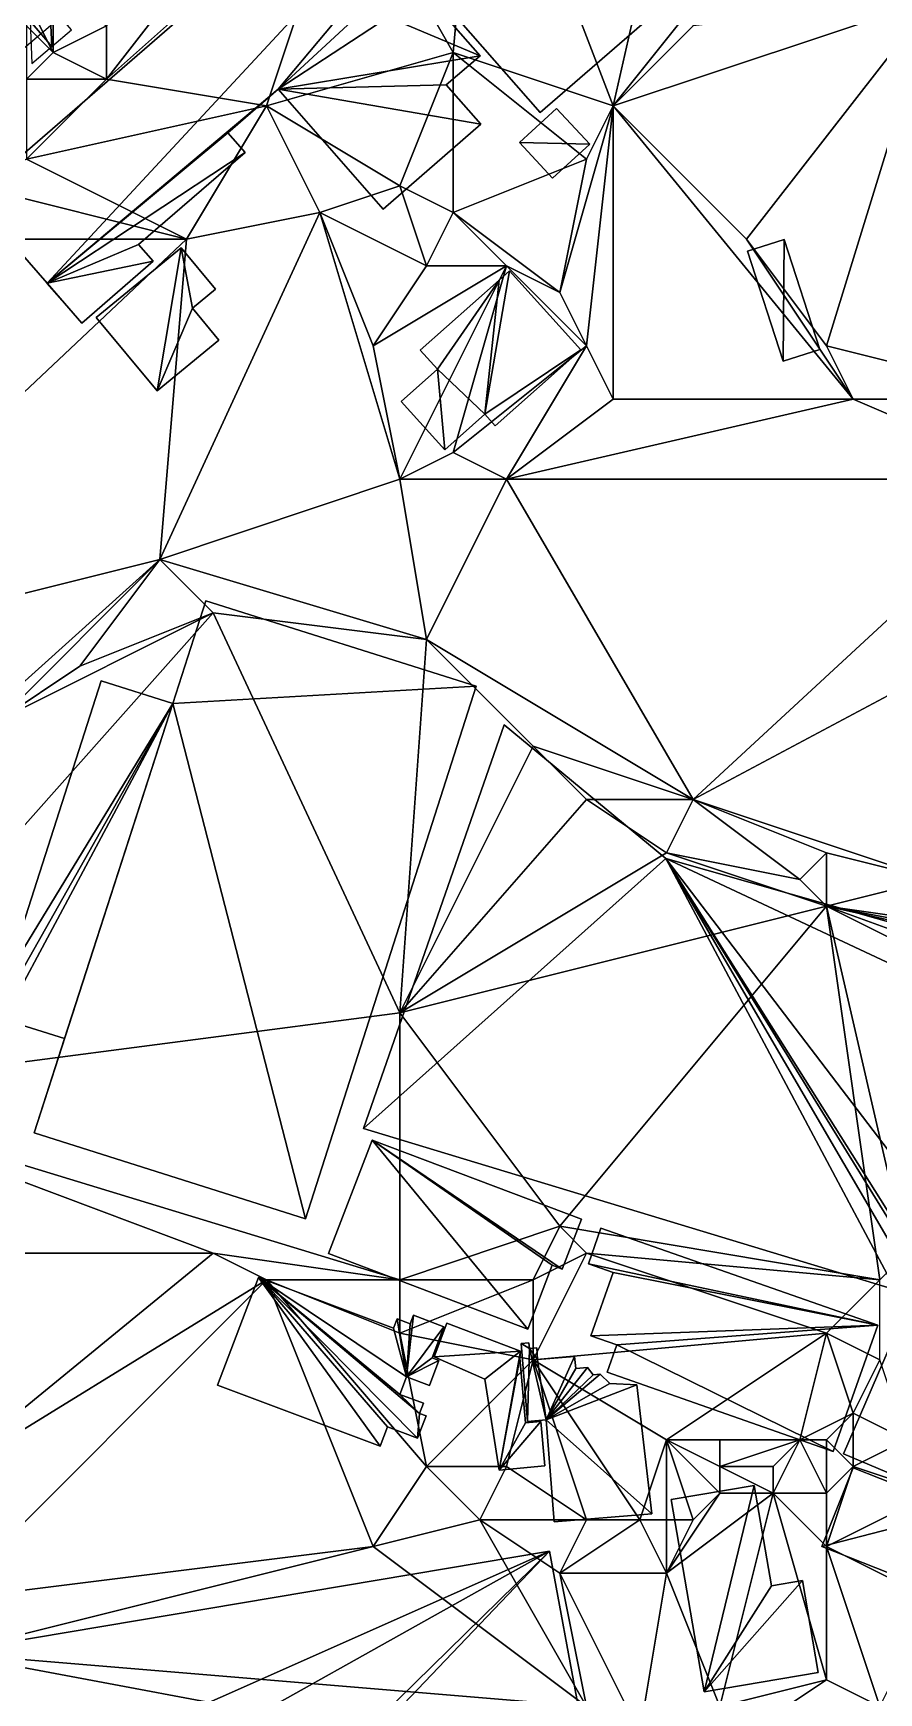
# Model space of a CAD drawing. Header units: metres. Extents: x -1103 to 901, y -902 to 905.
# Drawn here: x -917.5 to -854.1, y 619 to 743.4 of the extents above; entities that cross this region are included whole.
import ezdxf

# ---------------------------------------------------------------- set-up
doc = ezdxf.new("R2010")
doc.units = ezdxf.units.M
for name, color, linetype in [('OSM_BUILDING_FOOTPRINTS', 7, 'CONTINUOUS'), ('OSM_BUILDING_ROOFS', 1, 'CONTINUOUS'), ('OSM_BUILDING_WALLS', 8, 'CONTINUOUS'), ('OSM_PATH_AXES', 30, 'CONTINUOUS'), ('OSM_PATH_SURFACE', 30, 'CONTINUOUS'), ('OSM_TERRAIN', 3, 'CONTINUOUS')]:
    doc.layers.add(name, color=color, linetype=linetype)

msp = doc.modelspace()

# ---------------------------------------------------------------- linework, layer by layer
at = {"layer": 'OSM_BUILDING_FOOTPRINTS'}
for points in [[(-922.07, 731.09, 11.75), (-863.23, 782.03, 11.75)], [(-865.35, 749.75, 11.75), (-879.49, 737.5, 11.75), (-889.04, 748.39, 11.75)], [(-888.41, 746.79, 11.75), (-883.99, 741.75, 11.75), (-886.52, 739.56, 11.75), (-883.92, 736.61, 11.75), (-891.25, 730.25, 11.75), (-899.14, 739.24, 11.75), (-902.91, 735.98, 11.75), (-901.62, 734.51, 11.75), (-909.61, 727.59, 11.75), (-908.52, 726.34, 11.75), (-913.87, 721.71, 11.75), (-916.48, 724.69, 11.75), (-916.45, 724.71, 11.75), (-922.07, 731.09, 11.75)]]:
    msp.add_polyline3d(points, dxfattribs=at)
for points in [[(-878.26, 737.8, 11.98), (-875.76, 735.13, 11.98), (-878.55, 732.57, 11.98), (-881.04, 735.25, 11.98), (-878.26, 737.8, 11.98)], [(-863.94, 727.09, 10.21), (-861.18, 727.97, 10.21), (-858.5, 719.73, 10.21), (-861.25, 718.85, 10.21), (-863.94, 727.09, 10.21)], [(-912.78, 722.14, 11.98), (-906.41, 727.35, 11.98), (-903.83, 724.25, 11.98), (-905.55, 722.83, 11.98), (-903.58, 720.43, 11.98), (-908.22, 716.64, 11.98), (-912.78, 722.14, 11.98)], [(-888.47, 719.68, 11.3), (-882.55, 724.94, 11.3), (-881.78, 725.63, 11.3), (-876.44, 719.7, 11.3), (-882.85, 714, 11.3), (-883.63, 714.88, 11.3), (-886.63, 712.2, 11.3), (-889.9, 715.83, 11.3), (-887.17, 718.25, 11.3), (-888.47, 719.68, 11.3)], [(-904.56, 700.9, 10.97), (-884.28, 694.48, 10.97), (-897.09, 654.57, 10.97), (-917.44, 661.02, 10.97), (-915.17, 668.08, 10.97), (-919.71, 669.51, 10.97), (-918.77, 672.45, 10.97), (-919.54, 672.69, 10.97), (-912.41, 694.89, 10.97), (-907.04, 693.19, 10.97), (-904.56, 700.9, 10.97)], [(-882.18, 691.6, 11.1), (-870.06, 681.57, 11.1), (-813.65, 665.53, 11.1), (-814.3, 661.97, 11.1), (-831.67, 663.58, 11.1), (-833.67, 639.78, 11.1), (-837.27, 640.71, 11.1), (-836.87, 641.81, 11.1), (-837.55, 642.18, 11.1), (-835.87, 647.34, 11.1), (-843.05, 649.75, 11.1), (-843.22, 649.21, 11.1), (-844.41, 649.58, 11.1), (-845.28, 646.78, 11.1), (-846.34, 647.11, 11.1), (-845.6, 649.51, 11.1), (-850.85, 651.1, 11.1), (-850.98, 650.69, 11.1), (-852.26, 651.08, 11.1), (-852.84, 649.23, 11.1), (-892.72, 661.33, 11.1), (-882.18, 691.6, 11.1)], [(-895.35, 651.96, 11.08), (-892.09, 660.47, 11.08), (-876.39, 654.53, 11.08), (-877.83, 650.79, 11.08), (-878.57, 651.08, 11.08), (-880.41, 646.3, 11.08), (-895.35, 651.96, 11.08)], [(-874.45, 643.07, 11.56), (-873.73, 645.11, 11.56), (-875.69, 645.79, 11.56), (-874, 650.55, 11.56), (-875.86, 651.2, 11.56), (-874.92, 653.85, 11.56), (-854.16, 646.58, 11.56), (-857.51, 637.13, 11.56), (-874.45, 643.07, 11.56)], [(-903.69, 642.09, 11.46), (-900.6, 650.17, 11.46), (-890.48, 646.37, 11.46), (-890.2, 647.07, 11.46), (-889.23, 646.7, 11.46), (-888.98, 647.33, 11.46), (-886.7, 646.47, 11.46), (-887.58, 644.15, 11.46), (-887.07, 643.95, 11.46), (-887.79, 642.07, 11.46), (-889.5, 642.72, 11.46), (-890, 641.4, 11.46), (-888.23, 640.74, 11.46), (-888.52, 639.98, 11.46), (-888.04, 639.8, 11.46), (-888.68, 638.13, 11.46), (-890.93, 638.98, 11.46), (-891.49, 637.51, 11.46), (-903.69, 642.09, 11.46)], [(-886.48, 646.73, 11.68), (-880.95, 644.65, 11.68), (-881.01, 644.11, 11.68), (-880.59, 639.27, 11.68), (-879.42, 639.37, 11.68), (-879.13, 636.04, 11.68), (-882.56, 635.73, 11.68), (-883.63, 642.55, 11.68), (-887.42, 644.22, 11.68), (-886.48, 646.73, 11.68)], [(-856.72, 636.94, 13.16), (-852.91, 645.8, 13.16), (-848.78, 644.06, 13.16), (-849.96, 641.29, 13.16), (-850.21, 641.4, 13.16), (-852.83, 635.29, 13.16), (-856.72, 636.94, 13.16)], [(-879.74, 644.88, 12.03), (-879.67, 644.01, 12.03), (-876.9, 644.23, 12.03), (-876.81, 643.34, 12.03), (-875.92, 643.42, 12.03), (-875.5, 642.86, 12.03), (-874.97, 642.93, 12.03), (-874.25, 642.22, 12.03), (-872.23, 642.13, 12.03), (-871.1, 632.45, 12.03), (-878.42, 631.86, 12.03), (-879.03, 639.49, 12.03), (-880.44, 639.38, 12.03), (-880.91, 645.22, 12.03), (-880.33, 645.26, 12.03), (-880.28, 644.83, 12.03), (-879.74, 644.88, 12.03)], [(-850.25, 626.81, 14.08), (-858.35, 629.99, 14.08), (-856, 635.9, 14.08), (-847.9, 632.71, 14.08), (-850.25, 626.81, 14.08)], [(-869.66, 633.52, 12.74), (-863.42, 634.57, 12.74), (-862.12, 627.05, 12.74), (-859.81, 627.45, 12.74), (-858.63, 620.55, 12.74), (-867.18, 619.1, 12.74), (-869.66, 633.52, 12.74)], [(-930.37, 620.99, 12.12), (-878.78, 629.64, 12.12), (-876.6, 617.9, 12.12), (-892.84, 614.93, 12.12), (-890.7, 603.35, 12.12), (-909.06, 599.98, 12.12), (-911.2, 611.51, 12.12), (-928.2, 607.7, 12.12), (-930.37, 620.99, 12.12)]]:
    msp.add_polyline3d(points, close=True, dxfattribs=at)
at = {"layer": 'OSM_BUILDING_ROOFS'}
for points in [[(-863.23, 782.03, 20.15), (-922.07, 731.09, 20.15), (-916.45, 724.71, 20.15)], [(-863.23, 782.03, 20.15), (-916.45, 724.71, 20.15), (-899.14, 739.24, 20.15)], [(-863.23, 782.03, 20.15), (-899.14, 739.24, 20.15), (-891.96, 745.87, 20.15)], [(-889.04, 748.39, 20.15), (-879.49, 737.5, 20.15), (-865.35, 749.75, 20.15)], [(-883.99, 741.75, 20.15), (-888.41, 746.79, 20.15), (-890.89, 744.65, 20.15)], [(-899.14, 739.24, 20.15), (-890.89, 744.65, 20.15), (-891.96, 745.87, 20.15)], [(-899.14, 739.24, 20.15), (-883.99, 741.75, 20.15), (-890.89, 744.65, 20.15)], [(-899.14, 739.24, 20.15), (-886.52, 739.56, 20.15), (-883.99, 741.75, 20.15)], [(-916.45, 724.71, 20.15), (-902.91, 735.98, 20.15), (-899.14, 739.24, 20.15)], [(-899.14, 739.24, 20.15), (-883.92, 736.61, 20.15), (-886.52, 739.56, 20.15)], [(-899.14, 739.24, 20.15), (-891.25, 730.25, 20.15), (-883.92, 736.61, 20.15)], [(-875.76, 735.13, 21.98), (-878.26, 737.8, 21.98), (-881.04, 735.25, 21.98)], [(-916.45, 724.71, 20.15), (-901.62, 734.51, 20.15), (-902.91, 735.98, 20.15)], [(-916.45, 724.71, 20.15), (-909.61, 727.59, 20.15), (-901.62, 734.51, 20.15)], [(-875.76, 735.13, 21.98), (-881.04, 735.25, 21.98), (-878.55, 732.57, 21.98)], [(-861.18, 727.97, 20.21), (-863.94, 727.09, 20.21), (-861.25, 718.85, 20.21)], [(-861.18, 727.97, 20.21), (-861.25, 718.85, 20.21), (-858.5, 719.73, 20.21)], [(-916.45, 724.71, 20.15), (-908.52, 726.34, 20.15), (-909.61, 727.59, 20.15)], [(-906.41, 727.35, 20.38), (-912.78, 722.14, 20.38), (-908.22, 716.64, 20.38)], [(-905.55, 722.83, 20.38), (-906.41, 727.35, 20.38), (-908.22, 716.64, 20.38)], [(-905.55, 722.83, 20.38), (-903.83, 724.25, 20.38), (-906.41, 727.35, 20.38)], [(-916.45, 724.71, 20.15), (-913.87, 721.71, 20.15), (-908.52, 726.34, 20.15)], [(-883.63, 714.88, 19.7), (-876.44, 719.7, 19.7), (-881.78, 725.63, 19.7)], [(-883.63, 714.88, 19.7), (-881.78, 725.63, 19.7), (-882.55, 724.94, 19.7)], [(-916.45, 724.71, 20.15), (-916.48, 724.69, 20.15), (-913.87, 721.71, 20.15)], [(-882.55, 724.94, 19.7), (-888.47, 719.68, 19.7), (-887.17, 718.25, 19.7)], [(-883.63, 714.88, 19.7), (-882.55, 724.94, 19.7), (-887.17, 718.25, 19.7)], [(-908.22, 716.64, 20.38), (-903.58, 720.43, 20.38), (-905.55, 722.83, 20.38)], [(-883.63, 714.88, 19.7), (-882.85, 714, 19.7), (-876.44, 719.7, 19.7)], [(-887.17, 718.25, 19.7), (-889.9, 715.83, 19.7), (-886.63, 712.2, 19.7)], [(-887.17, 718.25, 19.7), (-886.63, 712.2, 19.7), (-883.63, 714.88, 19.7)], [(-884.28, 694.48, 16.18), (-904.56, 700.9, 16.18), (-907.04, 693.19, 16.18)], [(-907.04, 693.19, 16.18), (-912.41, 694.89, 16.18), (-919.54, 672.69, 16.18)], [(-907.04, 693.19, 16.18), (-897.09, 654.57, 16.18), (-884.28, 694.48, 16.18)], [(-907.04, 693.19, 16.18), (-918.77, 672.45, 16.18), (-919.71, 669.51, 16.18)], [(-907.04, 693.19, 16.18), (-919.71, 669.51, 16.18), (-915.17, 668.08, 16.18)], [(-907.04, 693.19, 16.18), (-919.54, 672.69, 16.18), (-918.77, 672.45, 16.18)], [(-907.04, 693.19, 16.18), (-915.17, 668.08, 16.18), (-917.44, 661.02, 16.18)], [(-907.04, 693.19, 16.18), (-917.44, 661.02, 16.18), (-897.09, 654.57, 16.18)], [(-870.06, 681.57, 16.3), (-882.18, 691.6, 16.3), (-892.72, 661.33, 16.3)], [(-870.06, 681.57, 16.3), (-892.72, 661.33, 16.3), (-852.84, 649.23, 16.3)], [(-870.06, 681.57, 16.3), (-852.84, 649.23, 16.3), (-852.26, 651.08, 16.3)], [(-870.06, 681.57, 16.3), (-852.26, 651.08, 16.3), (-850.98, 650.69, 16.3)], [(-870.06, 681.57, 16.3), (-850.98, 650.69, 16.3), (-850.85, 651.1, 16.3)], [(-870.06, 681.57, 16.3), (-850.85, 651.1, 16.3), (-845.6, 649.51, 16.3)], [(-831.67, 663.58, 16.3), (-813.65, 665.53, 16.3), (-870.06, 681.57, 16.3)], [(-831.67, 663.58, 16.3), (-870.06, 681.57, 16.3), (-845.6, 649.51, 16.3)], [(-892.09, 660.47, 16.28), (-895.35, 651.96, 16.28), (-880.41, 646.3, 16.28)], [(-892.09, 660.47, 16.28), (-880.41, 646.3, 16.28), (-878.57, 651.08, 16.28)], [(-892.09, 660.47, 16.28), (-878.57, 651.08, 16.28), (-877.83, 650.79, 16.28)], [(-892.09, 660.47, 16.28), (-877.83, 650.79, 16.28), (-876.39, 654.53, 16.28)], [(-854.16, 646.58, 16.76), (-874.92, 653.85, 16.76), (-875.86, 651.2, 16.76)], [(-854.16, 646.58, 16.76), (-875.86, 651.2, 16.76), (-874, 650.55, 16.76)], [(-900.6, 650.17, 16.66), (-903.69, 642.09, 16.66), (-891.49, 637.51, 16.66)], [(-900.6, 650.17, 16.66), (-891.49, 637.51, 16.66), (-890.93, 638.98, 16.66)], [(-900.6, 650.17, 16.66), (-890.93, 638.98, 16.66), (-888.68, 638.13, 16.66)], [(-889.5, 642.72, 16.66), (-890.48, 646.37, 16.66), (-900.6, 650.17, 16.66)], [(-900.6, 650.17, 16.66), (-888.68, 638.13, 16.66), (-888.52, 639.98, 16.66)], [(-900.6, 650.17, 16.66), (-888.52, 639.98, 16.66), (-890, 641.4, 16.66)], [(-900.6, 650.17, 16.66), (-890, 641.4, 16.66), (-889.5, 642.72, 16.66)], [(-854.16, 646.58, 16.76), (-874, 650.55, 16.76), (-875.69, 645.79, 16.76)], [(-889.5, 642.72, 16.66), (-890.2, 647.07, 16.66), (-890.48, 646.37, 16.66)], [(-889.5, 642.72, 16.66), (-889.23, 646.7, 16.66), (-890.2, 647.07, 16.66)], [(-889.5, 642.72, 16.66), (-886.7, 646.47, 16.66), (-888.98, 647.33, 16.66)], [(-889.5, 642.72, 16.66), (-888.98, 647.33, 16.66), (-889.23, 646.7, 16.66)], [(-889.5, 642.72, 16.66), (-887.58, 644.15, 16.66), (-886.7, 646.47, 16.66)], [(-880.95, 644.65, 21.68), (-886.48, 646.73, 21.68), (-887.42, 644.22, 21.68)], [(-854.16, 646.58, 16.76), (-875.69, 645.79, 16.76), (-873.73, 645.11, 16.76)], [(-873.73, 645.11, 16.76), (-857.51, 637.13, 16.76), (-854.16, 646.58, 16.76)], [(-852.91, 645.8, 18.36), (-856.72, 636.94, 18.36), (-852.83, 635.29, 18.36)], [(-880.95, 644.65, 21.68), (-887.42, 644.22, 21.68), (-883.63, 642.55, 21.68)], [(-880.95, 644.65, 21.68), (-883.63, 642.55, 21.68), (-882.56, 635.73, 21.68)], [(-882.56, 635.73, 21.68), (-881.01, 644.11, 21.68), (-880.95, 644.65, 21.68)], [(-880.28, 644.83, 17.23), (-880.33, 645.26, 17.23), (-880.91, 645.22, 17.23)], [(-880.28, 644.83, 17.23), (-880.91, 645.22, 17.23), (-880.44, 639.38, 17.23)], [(-880.28, 644.83, 17.23), (-880.44, 639.38, 17.23), (-879.03, 639.49, 17.23)], [(-879.67, 644.01, 17.23), (-879.74, 644.88, 17.23), (-880.28, 644.83, 17.23)], [(-879.03, 639.49, 17.23), (-879.67, 644.01, 17.23), (-880.28, 644.83, 17.23)], [(-873.73, 645.11, 16.76), (-874.45, 643.07, 16.76), (-857.51, 637.13, 16.76)], [(-889.5, 642.72, 16.66), (-887.07, 643.95, 16.66), (-887.58, 644.15, 16.66)], [(-889.5, 642.72, 16.66), (-887.79, 642.07, 16.66), (-887.07, 643.95, 16.66)], [(-882.56, 635.73, 21.68), (-880.59, 639.27, 21.68), (-881.01, 644.11, 21.68)], [(-879.03, 639.49, 17.23), (-876.9, 644.23, 17.23), (-879.67, 644.01, 17.23)], [(-879.03, 639.49, 17.23), (-876.81, 643.34, 17.23), (-876.9, 644.23, 17.23)], [(-879.03, 639.49, 17.23), (-875.5, 642.86, 17.23), (-875.92, 643.42, 17.23)], [(-879.03, 639.49, 17.23), (-875.92, 643.42, 17.23), (-876.81, 643.34, 17.23)], [(-879.03, 639.49, 17.23), (-874.25, 642.22, 17.23), (-874.97, 642.93, 17.23)], [(-879.03, 639.49, 17.23), (-874.97, 642.93, 17.23), (-875.5, 642.86, 17.23)], [(-879.03, 639.49, 17.23), (-872.23, 642.13, 17.23), (-874.25, 642.22, 17.23)], [(-879.03, 639.49, 17.23), (-871.1, 632.45, 17.23), (-872.23, 642.13, 17.23)], [(-888.52, 639.98, 16.66), (-888.23, 640.74, 16.66), (-890, 641.4, 16.66)], [(-888.68, 638.13, 16.66), (-888.04, 639.8, 16.66), (-888.52, 639.98, 16.66)], [(-879.03, 639.49, 17.23), (-878.42, 631.86, 17.23), (-871.1, 632.45, 17.23)], [(-882.56, 635.73, 21.68), (-879.13, 636.04, 21.68), (-879.42, 639.37, 21.68)], [(-882.56, 635.73, 21.68), (-879.42, 639.37, 21.68), (-880.59, 639.27, 21.68)], [(-858.35, 629.99, 24.08), (-847.9, 632.71, 24.08), (-856, 635.9, 24.08)], [(-863.42, 634.57, 17.95), (-869.66, 633.52, 17.95), (-867.18, 619.1, 17.95)], [(-867.18, 619.1, 17.95), (-862.12, 627.05, 17.95), (-863.42, 634.57, 17.95)], [(-858.35, 629.99, 24.08), (-850.25, 626.81, 24.08), (-847.9, 632.71, 24.08)], [(-878.78, 629.64, 23.71), (-930.37, 620.99, 23.71), (-928.2, 607.7, 23.71)], [(-878.78, 629.64, 23.71), (-928.2, 607.7, 23.71), (-911.2, 611.51, 23.71)], [(-878.78, 629.64, 23.71), (-911.2, 611.51, 23.71), (-909.06, 599.98, 23.71)], [(-892.84, 614.93, 23.71), (-878.78, 629.64, 23.71), (-909.06, 599.98, 23.71)], [(-892.84, 614.93, 23.71), (-876.6, 617.9, 23.71), (-878.78, 629.64, 23.71)], [(-867.18, 619.1, 17.95), (-858.63, 620.55, 17.95), (-859.81, 627.45, 17.95)], [(-867.18, 619.1, 17.95), (-859.81, 627.45, 17.95), (-862.12, 627.05, 17.95)]]:
    msp.add_3dface(points, dxfattribs=at)
at = {"layer": 'OSM_BUILDING_WALLS'}
for points in [[(-863.23, 782.03, 11.75), (-922.07, 731.09, 11.75), (-922.07, 731.09, 20.15)], [(-863.23, 782.03, 11.75), (-922.07, 731.09, 20.15), (-863.23, 782.03, 20.15)], [(-879.49, 737.5, 11.75), (-865.35, 749.75, 11.75), (-865.35, 749.75, 20.15)], [(-879.49, 737.5, 11.75), (-865.35, 749.75, 20.15), (-879.49, 737.5, 20.15)], [(-889.04, 748.39, 11.75), (-879.49, 737.5, 11.75), (-879.49, 737.5, 20.15)], [(-889.04, 748.39, 11.75), (-879.49, 737.5, 20.15), (-889.04, 748.39, 20.15)], [(-883.99, 741.75, 11.75), (-888.41, 746.79, 11.75), (-888.41, 746.79, 20.15)], [(-883.99, 741.75, 11.75), (-888.41, 746.79, 20.15), (-883.99, 741.75, 20.15)], [(-886.52, 739.56, 11.75), (-883.99, 741.75, 11.75), (-883.99, 741.75, 20.15)], [(-886.52, 739.56, 11.75), (-883.99, 741.75, 20.15), (-886.52, 739.56, 20.15)], [(-902.91, 735.98, 11.75), (-899.14, 739.24, 11.75), (-899.14, 739.24, 20.15)], [(-902.91, 735.98, 11.75), (-899.14, 739.24, 20.15), (-902.91, 735.98, 20.15)], [(-899.14, 739.24, 11.75), (-891.25, 730.25, 11.75), (-891.25, 730.25, 20.15)], [(-899.14, 739.24, 11.75), (-891.25, 730.25, 20.15), (-899.14, 739.24, 20.15)], [(-883.92, 736.61, 11.75), (-886.52, 739.56, 11.75), (-886.52, 739.56, 20.15)], [(-883.92, 736.61, 11.75), (-886.52, 739.56, 20.15), (-883.92, 736.61, 20.15)], [(-878.26, 737.8, 11.98), (-881.04, 735.25, 11.98), (-881.04, 735.25, 21.98)], [(-878.26, 737.8, 11.98), (-881.04, 735.25, 21.98), (-878.26, 737.8, 21.98)], [(-875.76, 735.13, 11.98), (-878.26, 737.8, 11.98), (-878.26, 737.8, 21.98)], [(-875.76, 735.13, 11.98), (-878.26, 737.8, 21.98), (-875.76, 735.13, 21.98)], [(-891.25, 730.25, 11.75), (-883.92, 736.61, 11.75), (-883.92, 736.61, 20.15)], [(-891.25, 730.25, 11.75), (-883.92, 736.61, 20.15), (-891.25, 730.25, 20.15)], [(-901.62, 734.51, 11.75), (-902.91, 735.98, 11.75), (-902.91, 735.98, 20.15)], [(-901.62, 734.51, 11.75), (-902.91, 735.98, 20.15), (-901.62, 734.51, 20.15)], [(-909.61, 727.59, 11.75), (-901.62, 734.51, 11.75), (-901.62, 734.51, 20.15)], [(-909.61, 727.59, 11.75), (-901.62, 734.51, 20.15), (-909.61, 727.59, 20.15)], [(-881.04, 735.25, 11.98), (-878.55, 732.57, 11.98), (-878.55, 732.57, 21.98)], [(-881.04, 735.25, 11.98), (-878.55, 732.57, 21.98), (-881.04, 735.25, 21.98)], [(-878.55, 732.57, 11.98), (-875.76, 735.13, 11.98), (-875.76, 735.13, 21.98)], [(-878.55, 732.57, 11.98), (-875.76, 735.13, 21.98), (-878.55, 732.57, 21.98)], [(-922.07, 731.09, 11.75), (-916.45, 724.71, 11.75), (-916.45, 724.71, 20.15)], [(-922.07, 731.09, 11.75), (-916.45, 724.71, 20.15), (-922.07, 731.09, 20.15)], [(-861.18, 727.97, 10.21), (-863.94, 727.09, 10.21), (-863.94, 727.09, 20.21)], [(-861.18, 727.97, 10.21), (-863.94, 727.09, 20.21), (-861.18, 727.97, 20.21)], [(-858.5, 719.73, 10.21), (-861.18, 727.97, 10.21), (-861.18, 727.97, 20.21)], [(-858.5, 719.73, 10.21), (-861.18, 727.97, 20.21), (-858.5, 719.73, 20.21)], [(-906.41, 727.35, 11.98), (-912.78, 722.14, 11.98), (-912.78, 722.14, 20.38)], [(-906.41, 727.35, 11.98), (-912.78, 722.14, 20.38), (-906.41, 727.35, 20.38)], [(-908.52, 726.34, 11.75), (-909.61, 727.59, 11.75), (-909.61, 727.59, 20.15)], [(-908.52, 726.34, 11.75), (-909.61, 727.59, 20.15), (-908.52, 726.34, 20.15)], [(-903.83, 724.25, 11.98), (-906.41, 727.35, 11.98), (-906.41, 727.35, 20.38)], [(-903.83, 724.25, 11.98), (-906.41, 727.35, 20.38), (-903.83, 724.25, 20.38)], [(-863.94, 727.09, 10.21), (-861.25, 718.85, 10.21), (-861.25, 718.85, 20.21)], [(-863.94, 727.09, 10.21), (-861.25, 718.85, 20.21), (-863.94, 727.09, 20.21)], [(-913.87, 721.71, 11.75), (-908.52, 726.34, 11.75), (-908.52, 726.34, 20.15)], [(-913.87, 721.71, 11.75), (-908.52, 726.34, 20.15), (-913.87, 721.71, 20.15)], [(-881.78, 725.63, 11.3), (-882.55, 724.94, 11.3), (-882.55, 724.94, 19.7)], [(-881.78, 725.63, 11.3), (-882.55, 724.94, 19.7), (-881.78, 725.63, 19.7)], [(-876.44, 719.7, 11.3), (-881.78, 725.63, 11.3), (-881.78, 725.63, 19.7)], [(-876.44, 719.7, 11.3), (-881.78, 725.63, 19.7), (-876.44, 719.7, 19.7)], [(-916.45, 724.71, 11.75), (-916.48, 724.69, 11.75), (-916.48, 724.69, 20.15)], [(-916.45, 724.71, 11.75), (-916.48, 724.69, 20.15), (-916.45, 724.71, 20.15)], [(-916.48, 724.69, 11.75), (-913.87, 721.71, 11.75), (-913.87, 721.71, 20.15)], [(-916.48, 724.69, 11.75), (-913.87, 721.71, 20.15), (-916.48, 724.69, 20.15)], [(-905.55, 722.83, 11.98), (-903.83, 724.25, 11.98), (-903.83, 724.25, 20.38)], [(-905.55, 722.83, 11.98), (-903.83, 724.25, 20.38), (-905.55, 722.83, 20.38)], [(-882.55, 724.94, 11.3), (-888.47, 719.68, 11.3), (-888.47, 719.68, 19.7)], [(-882.55, 724.94, 11.3), (-888.47, 719.68, 19.7), (-882.55, 724.94, 19.7)], [(-903.58, 720.43, 11.98), (-905.55, 722.83, 11.98), (-905.55, 722.83, 20.38)], [(-903.58, 720.43, 11.98), (-905.55, 722.83, 20.38), (-903.58, 720.43, 20.38)], [(-912.78, 722.14, 11.98), (-908.22, 716.64, 11.98), (-908.22, 716.64, 20.38)], [(-912.78, 722.14, 11.98), (-908.22, 716.64, 20.38), (-912.78, 722.14, 20.38)], [(-908.22, 716.64, 11.98), (-903.58, 720.43, 11.98), (-903.58, 720.43, 20.38)], [(-908.22, 716.64, 11.98), (-903.58, 720.43, 20.38), (-908.22, 716.64, 20.38)], [(-888.47, 719.68, 11.3), (-887.17, 718.25, 11.3), (-887.17, 718.25, 19.7)], [(-888.47, 719.68, 11.3), (-887.17, 718.25, 19.7), (-888.47, 719.68, 19.7)], [(-882.85, 714, 11.3), (-876.44, 719.7, 11.3), (-876.44, 719.7, 19.7)], [(-882.85, 714, 11.3), (-876.44, 719.7, 19.7), (-882.85, 714, 19.7)], [(-861.25, 718.85, 10.21), (-858.5, 719.73, 10.21), (-858.5, 719.73, 20.21)], [(-861.25, 718.85, 10.21), (-858.5, 719.73, 20.21), (-861.25, 718.85, 20.21)], [(-887.17, 718.25, 11.3), (-889.9, 715.83, 11.3), (-889.9, 715.83, 19.7)], [(-887.17, 718.25, 11.3), (-889.9, 715.83, 19.7), (-887.17, 718.25, 19.7)], [(-889.9, 715.83, 11.3), (-886.63, 712.2, 11.3), (-886.63, 712.2, 19.7)], [(-889.9, 715.83, 11.3), (-886.63, 712.2, 19.7), (-889.9, 715.83, 19.7)], [(-886.63, 712.2, 11.3), (-883.63, 714.88, 11.3), (-883.63, 714.88, 19.7)], [(-886.63, 712.2, 11.3), (-883.63, 714.88, 19.7), (-886.63, 712.2, 19.7)], [(-883.63, 714.88, 11.3), (-882.85, 714, 11.3), (-882.85, 714, 19.7)], [(-883.63, 714.88, 11.3), (-882.85, 714, 19.7), (-883.63, 714.88, 19.7)], [(-904.56, 700.9, 10.97), (-907.04, 693.19, 10.97), (-907.04, 693.19, 16.18)], [(-904.56, 700.9, 10.97), (-907.04, 693.19, 16.18), (-904.56, 700.9, 16.18)], [(-884.28, 694.48, 10.97), (-904.56, 700.9, 10.97), (-904.56, 700.9, 16.18)], [(-884.28, 694.48, 10.97), (-904.56, 700.9, 16.18), (-884.28, 694.48, 16.18)], [(-912.41, 694.89, 10.97), (-919.54, 672.69, 10.97), (-919.54, 672.69, 16.18)], [(-912.41, 694.89, 10.97), (-919.54, 672.69, 16.18), (-912.41, 694.89, 16.18)], [(-907.04, 693.19, 10.97), (-912.41, 694.89, 10.97), (-912.41, 694.89, 16.18)], [(-907.04, 693.19, 10.97), (-912.41, 694.89, 16.18), (-907.04, 693.19, 16.18)], [(-897.09, 654.57, 10.97), (-884.28, 694.48, 10.97), (-884.28, 694.48, 16.18)], [(-897.09, 654.57, 10.97), (-884.28, 694.48, 16.18), (-897.09, 654.57, 16.18)], [(-882.18, 691.6, 11.1), (-892.72, 661.33, 11.1), (-892.72, 661.33, 16.3)], [(-882.18, 691.6, 11.1), (-892.72, 661.33, 16.3), (-882.18, 691.6, 16.3)], [(-870.06, 681.57, 11.1), (-882.18, 691.6, 11.1), (-882.18, 691.6, 16.3)], [(-870.06, 681.57, 11.1), (-882.18, 691.6, 16.3), (-870.06, 681.57, 16.3)], [(-813.65, 665.53, 11.1), (-870.06, 681.57, 11.1), (-870.06, 681.57, 16.3)], [(-813.65, 665.53, 11.1), (-870.06, 681.57, 16.3), (-813.65, 665.53, 16.3)], [(-919.71, 669.51, 10.97), (-915.17, 668.08, 10.97), (-915.17, 668.08, 16.18)], [(-919.71, 669.51, 10.97), (-915.17, 668.08, 16.18), (-919.71, 669.51, 16.18)], [(-915.17, 668.08, 10.97), (-917.44, 661.02, 10.97), (-917.44, 661.02, 16.18)], [(-915.17, 668.08, 10.97), (-917.44, 661.02, 16.18), (-915.17, 668.08, 16.18)], [(-917.44, 661.02, 10.97), (-897.09, 654.57, 10.97), (-897.09, 654.57, 16.18)], [(-917.44, 661.02, 10.97), (-897.09, 654.57, 16.18), (-917.44, 661.02, 16.18)], [(-892.72, 661.33, 11.1), (-852.84, 649.23, 11.1), (-852.84, 649.23, 16.3)], [(-892.72, 661.33, 11.1), (-852.84, 649.23, 16.3), (-892.72, 661.33, 16.3)], [(-892.09, 660.47, 11.08), (-895.35, 651.96, 11.08), (-895.35, 651.96, 16.28)], [(-892.09, 660.47, 11.08), (-895.35, 651.96, 16.28), (-892.09, 660.47, 16.28)], [(-876.39, 654.53, 11.08), (-892.09, 660.47, 11.08), (-892.09, 660.47, 16.28)], [(-876.39, 654.53, 11.08), (-892.09, 660.47, 16.28), (-876.39, 654.53, 16.28)], [(-877.83, 650.79, 11.08), (-876.39, 654.53, 11.08), (-876.39, 654.53, 16.28)], [(-877.83, 650.79, 11.08), (-876.39, 654.53, 16.28), (-877.83, 650.79, 16.28)], [(-874.92, 653.85, 11.56), (-875.86, 651.2, 11.56), (-875.86, 651.2, 16.76)], [(-874.92, 653.85, 11.56), (-875.86, 651.2, 16.76), (-874.92, 653.85, 16.76)], [(-854.16, 646.58, 11.56), (-874.92, 653.85, 11.56), (-874.92, 653.85, 16.76)], [(-854.16, 646.58, 11.56), (-874.92, 653.85, 16.76), (-854.16, 646.58, 16.76)], [(-895.35, 651.96, 11.08), (-880.41, 646.3, 11.08), (-880.41, 646.3, 16.28)], [(-895.35, 651.96, 11.08), (-880.41, 646.3, 16.28), (-895.35, 651.96, 16.28)], [(-880.41, 646.3, 11.08), (-878.57, 651.08, 11.08), (-878.57, 651.08, 16.28)], [(-880.41, 646.3, 11.08), (-878.57, 651.08, 16.28), (-880.41, 646.3, 16.28)], [(-878.57, 651.08, 11.08), (-877.83, 650.79, 11.08), (-877.83, 650.79, 16.28)], [(-878.57, 651.08, 11.08), (-877.83, 650.79, 16.28), (-878.57, 651.08, 16.28)], [(-875.86, 651.2, 11.56), (-874, 650.55, 11.56), (-874, 650.55, 16.76)], [(-875.86, 651.2, 11.56), (-874, 650.55, 16.76), (-875.86, 651.2, 16.76)], [(-900.6, 650.17, 11.46), (-903.69, 642.09, 11.46), (-903.69, 642.09, 16.66)], [(-900.6, 650.17, 11.46), (-903.69, 642.09, 16.66), (-900.6, 650.17, 16.66)], [(-890.48, 646.37, 11.46), (-900.6, 650.17, 11.46), (-900.6, 650.17, 16.66)], [(-890.48, 646.37, 11.46), (-900.6, 650.17, 16.66), (-890.48, 646.37, 16.66)], [(-874, 650.55, 11.56), (-875.69, 645.79, 11.56), (-875.69, 645.79, 16.76)], [(-874, 650.55, 11.56), (-875.69, 645.79, 16.76), (-874, 650.55, 16.76)], [(-890.2, 647.07, 11.46), (-890.48, 646.37, 11.46), (-890.48, 646.37, 16.66)], [(-890.2, 647.07, 11.46), (-890.48, 646.37, 16.66), (-890.2, 647.07, 16.66)], [(-889.23, 646.7, 11.46), (-890.2, 647.07, 11.46), (-890.2, 647.07, 16.66)], [(-889.23, 646.7, 11.46), (-890.2, 647.07, 16.66), (-889.23, 646.7, 16.66)], [(-888.98, 647.33, 11.46), (-889.23, 646.7, 11.46), (-889.23, 646.7, 16.66)], [(-888.98, 647.33, 11.46), (-889.23, 646.7, 16.66), (-888.98, 647.33, 16.66)], [(-886.7, 646.47, 11.46), (-888.98, 647.33, 11.46), (-888.98, 647.33, 16.66)], [(-886.7, 646.47, 11.46), (-888.98, 647.33, 16.66), (-886.7, 646.47, 16.66)], [(-887.58, 644.15, 11.46), (-886.7, 646.47, 11.46), (-886.7, 646.47, 16.66)], [(-887.58, 644.15, 11.46), (-886.7, 646.47, 16.66), (-887.58, 644.15, 16.66)], [(-886.48, 646.73, 11.68), (-887.42, 644.22, 11.68), (-887.42, 644.22, 21.68)], [(-886.48, 646.73, 11.68), (-887.42, 644.22, 21.68), (-886.48, 646.73, 21.68)], [(-880.95, 644.65, 11.68), (-886.48, 646.73, 11.68), (-886.48, 646.73, 21.68)], [(-880.95, 644.65, 11.68), (-886.48, 646.73, 21.68), (-880.95, 644.65, 21.68)], [(-875.69, 645.79, 11.56), (-873.73, 645.11, 11.56), (-873.73, 645.11, 16.76)], [(-875.69, 645.79, 11.56), (-873.73, 645.11, 16.76), (-875.69, 645.79, 16.76)], [(-857.51, 637.13, 11.56), (-854.16, 646.58, 11.56), (-854.16, 646.58, 16.76)], [(-857.51, 637.13, 11.56), (-854.16, 646.58, 16.76), (-857.51, 637.13, 16.76)], [(-852.91, 645.8, 13.16), (-856.72, 636.94, 13.16), (-856.72, 636.94, 18.36)], [(-852.91, 645.8, 13.16), (-856.72, 636.94, 18.36), (-852.91, 645.8, 18.36)], [(-881.01, 644.11, 11.68), (-880.95, 644.65, 11.68), (-880.95, 644.65, 21.68)], [(-881.01, 644.11, 11.68), (-880.95, 644.65, 21.68), (-881.01, 644.11, 21.68)], [(-880.33, 645.26, 12.03), (-880.91, 645.22, 12.03), (-880.91, 645.22, 17.23)], [(-880.33, 645.26, 12.03), (-880.91, 645.22, 17.23), (-880.33, 645.26, 17.23)], [(-880.91, 645.22, 12.03), (-880.44, 639.38, 12.03), (-880.44, 639.38, 17.23)], [(-880.91, 645.22, 12.03), (-880.44, 639.38, 17.23), (-880.91, 645.22, 17.23)], [(-880.28, 644.83, 12.03), (-880.33, 645.26, 12.03), (-880.33, 645.26, 17.23)], [(-880.28, 644.83, 12.03), (-880.33, 645.26, 17.23), (-880.28, 644.83, 17.23)], [(-879.74, 644.88, 12.03), (-880.28, 644.83, 12.03), (-880.28, 644.83, 17.23)], [(-879.74, 644.88, 12.03), (-880.28, 644.83, 17.23), (-879.74, 644.88, 17.23)], [(-879.67, 644.01, 12.03), (-879.74, 644.88, 12.03), (-879.74, 644.88, 17.23)], [(-879.67, 644.01, 12.03), (-879.74, 644.88, 17.23), (-879.67, 644.01, 17.23)], [(-873.73, 645.11, 11.56), (-874.45, 643.07, 11.56), (-874.45, 643.07, 16.76)], [(-873.73, 645.11, 11.56), (-874.45, 643.07, 16.76), (-873.73, 645.11, 16.76)], [(-887.79, 642.07, 11.46), (-887.07, 643.95, 11.46), (-887.07, 643.95, 16.66)], [(-887.79, 642.07, 11.46), (-887.07, 643.95, 16.66), (-887.79, 642.07, 16.66)], [(-887.07, 643.95, 11.46), (-887.58, 644.15, 11.46), (-887.58, 644.15, 16.66)], [(-887.07, 643.95, 11.46), (-887.58, 644.15, 16.66), (-887.07, 643.95, 16.66)], [(-887.42, 644.22, 11.68), (-883.63, 642.55, 11.68), (-883.63, 642.55, 21.68)], [(-887.42, 644.22, 11.68), (-883.63, 642.55, 21.68), (-887.42, 644.22, 21.68)], [(-880.59, 639.27, 11.68), (-881.01, 644.11, 11.68), (-881.01, 644.11, 21.68)], [(-880.59, 639.27, 11.68), (-881.01, 644.11, 21.68), (-880.59, 639.27, 21.68)], [(-876.9, 644.23, 12.03), (-879.67, 644.01, 12.03), (-879.67, 644.01, 17.23)], [(-876.9, 644.23, 12.03), (-879.67, 644.01, 17.23), (-876.9, 644.23, 17.23)], [(-876.81, 643.34, 12.03), (-876.9, 644.23, 12.03), (-876.9, 644.23, 17.23)], [(-876.81, 643.34, 12.03), (-876.9, 644.23, 17.23), (-876.81, 643.34, 17.23)], [(-875.92, 643.42, 12.03), (-876.81, 643.34, 12.03), (-876.81, 643.34, 17.23)], [(-875.92, 643.42, 12.03), (-876.81, 643.34, 17.23), (-875.92, 643.42, 17.23)], [(-875.5, 642.86, 12.03), (-875.92, 643.42, 12.03), (-875.92, 643.42, 17.23)], [(-875.5, 642.86, 12.03), (-875.92, 643.42, 17.23), (-875.5, 642.86, 17.23)], [(-903.69, 642.09, 11.46), (-891.49, 637.51, 11.46), (-891.49, 637.51, 16.66)], [(-903.69, 642.09, 11.46), (-891.49, 637.51, 16.66), (-903.69, 642.09, 16.66)], [(-890, 641.4, 11.46), (-889.5, 642.72, 11.46), (-889.5, 642.72, 16.66)], [(-890, 641.4, 11.46), (-889.5, 642.72, 16.66), (-890, 641.4, 16.66)], [(-889.5, 642.72, 11.46), (-887.79, 642.07, 11.46), (-887.79, 642.07, 16.66)], [(-889.5, 642.72, 11.46), (-887.79, 642.07, 16.66), (-889.5, 642.72, 16.66)], [(-883.63, 642.55, 11.68), (-882.56, 635.73, 11.68), (-882.56, 635.73, 21.68)], [(-883.63, 642.55, 11.68), (-882.56, 635.73, 21.68), (-883.63, 642.55, 21.68)], [(-874.97, 642.93, 12.03), (-875.5, 642.86, 12.03), (-875.5, 642.86, 17.23)], [(-874.97, 642.93, 12.03), (-875.5, 642.86, 17.23), (-874.97, 642.93, 17.23)], [(-874.25, 642.22, 12.03), (-874.97, 642.93, 12.03), (-874.97, 642.93, 17.23)], [(-874.25, 642.22, 12.03), (-874.97, 642.93, 17.23), (-874.25, 642.22, 17.23)], [(-874.45, 643.07, 11.56), (-857.51, 637.13, 11.56), (-857.51, 637.13, 16.76)], [(-874.45, 643.07, 11.56), (-857.51, 637.13, 16.76), (-874.45, 643.07, 16.76)], [(-872.23, 642.13, 12.03), (-874.25, 642.22, 12.03), (-874.25, 642.22, 17.23)], [(-872.23, 642.13, 12.03), (-874.25, 642.22, 17.23), (-872.23, 642.13, 17.23)], [(-871.1, 632.45, 12.03), (-872.23, 642.13, 12.03), (-872.23, 642.13, 17.23)], [(-871.1, 632.45, 12.03), (-872.23, 642.13, 17.23), (-871.1, 632.45, 17.23)], [(-888.23, 640.74, 11.46), (-890, 641.4, 11.46), (-890, 641.4, 16.66)], [(-888.23, 640.74, 11.46), (-890, 641.4, 16.66), (-888.23, 640.74, 16.66)], [(-888.52, 639.98, 11.46), (-888.23, 640.74, 11.46), (-888.23, 640.74, 16.66)], [(-888.52, 639.98, 11.46), (-888.23, 640.74, 16.66), (-888.52, 639.98, 16.66)], [(-888.68, 638.13, 11.46), (-888.04, 639.8, 11.46), (-888.04, 639.8, 16.66)], [(-888.68, 638.13, 11.46), (-888.04, 639.8, 16.66), (-888.68, 638.13, 16.66)], [(-888.04, 639.8, 11.46), (-888.52, 639.98, 11.46), (-888.52, 639.98, 16.66)], [(-888.04, 639.8, 11.46), (-888.52, 639.98, 16.66), (-888.04, 639.8, 16.66)], [(-880.44, 639.38, 12.03), (-879.03, 639.49, 12.03), (-879.03, 639.49, 17.23)], [(-880.44, 639.38, 12.03), (-879.03, 639.49, 17.23), (-880.44, 639.38, 17.23)], [(-879.03, 639.49, 12.03), (-878.42, 631.86, 12.03), (-878.42, 631.86, 17.23)], [(-879.03, 639.49, 12.03), (-878.42, 631.86, 17.23), (-879.03, 639.49, 17.23)], [(-891.49, 637.51, 11.46), (-890.93, 638.98, 11.46), (-890.93, 638.98, 16.66)], [(-891.49, 637.51, 11.46), (-890.93, 638.98, 16.66), (-891.49, 637.51, 16.66)], [(-890.93, 638.98, 11.46), (-888.68, 638.13, 11.46), (-888.68, 638.13, 16.66)], [(-890.93, 638.98, 11.46), (-888.68, 638.13, 16.66), (-890.93, 638.98, 16.66)], [(-879.42, 639.37, 11.68), (-880.59, 639.27, 11.68), (-880.59, 639.27, 21.68)], [(-879.42, 639.37, 11.68), (-880.59, 639.27, 21.68), (-879.42, 639.37, 21.68)], [(-879.13, 636.04, 11.68), (-879.42, 639.37, 11.68), (-879.42, 639.37, 21.68)], [(-879.13, 636.04, 11.68), (-879.42, 639.37, 21.68), (-879.13, 636.04, 21.68)], [(-882.56, 635.73, 11.68), (-879.13, 636.04, 11.68), (-879.13, 636.04, 21.68)], [(-882.56, 635.73, 11.68), (-879.13, 636.04, 21.68), (-882.56, 635.73, 21.68)], [(-856, 635.9, 14.08), (-858.35, 629.99, 14.08), (-858.35, 629.99, 24.08)], [(-856, 635.9, 14.08), (-858.35, 629.99, 24.08), (-856, 635.9, 24.08)], [(-856.72, 636.94, 13.16), (-852.83, 635.29, 13.16), (-852.83, 635.29, 18.36)], [(-856.72, 636.94, 13.16), (-852.83, 635.29, 18.36), (-856.72, 636.94, 18.36)], [(-847.9, 632.71, 14.08), (-856, 635.9, 14.08), (-856, 635.9, 24.08)], [(-847.9, 632.71, 14.08), (-856, 635.9, 24.08), (-847.9, 632.71, 24.08)], [(-863.42, 634.57, 12.74), (-869.66, 633.52, 12.74), (-869.66, 633.52, 17.95)], [(-863.42, 634.57, 12.74), (-869.66, 633.52, 17.95), (-863.42, 634.57, 17.95)], [(-862.12, 627.05, 12.74), (-863.42, 634.57, 12.74), (-863.42, 634.57, 17.95)], [(-862.12, 627.05, 12.74), (-863.42, 634.57, 17.95), (-862.12, 627.05, 17.95)], [(-869.66, 633.52, 12.74), (-867.18, 619.1, 12.74), (-867.18, 619.1, 17.95)], [(-869.66, 633.52, 12.74), (-867.18, 619.1, 17.95), (-869.66, 633.52, 17.95)], [(-878.42, 631.86, 12.03), (-871.1, 632.45, 12.03), (-871.1, 632.45, 17.23)], [(-878.42, 631.86, 12.03), (-871.1, 632.45, 17.23), (-878.42, 631.86, 17.23)], [(-878.78, 629.64, 12.12), (-930.37, 620.99, 12.12), (-930.37, 620.99, 23.71)], [(-878.78, 629.64, 12.12), (-930.37, 620.99, 23.71), (-878.78, 629.64, 23.71)], [(-876.6, 617.9, 12.12), (-878.78, 629.64, 12.12), (-878.78, 629.64, 23.71)], [(-876.6, 617.9, 12.12), (-878.78, 629.64, 23.71), (-876.6, 617.9, 23.71)], [(-858.35, 629.99, 14.08), (-850.25, 626.81, 14.08), (-850.25, 626.81, 24.08)], [(-858.35, 629.99, 14.08), (-850.25, 626.81, 24.08), (-858.35, 629.99, 24.08)], [(-859.81, 627.45, 12.74), (-862.12, 627.05, 12.74), (-862.12, 627.05, 17.95)], [(-859.81, 627.45, 12.74), (-862.12, 627.05, 17.95), (-859.81, 627.45, 17.95)], [(-858.63, 620.55, 12.74), (-859.81, 627.45, 12.74), (-859.81, 627.45, 17.95)], [(-858.63, 620.55, 12.74), (-859.81, 627.45, 17.95), (-858.63, 620.55, 17.95)], [(-867.18, 619.1, 12.74), (-858.63, 620.55, 12.74), (-858.63, 620.55, 17.95)], [(-867.18, 619.1, 12.74), (-858.63, 620.55, 17.95), (-867.18, 619.1, 17.95)]]:
    msp.add_3dface(points, dxfattribs=at)
at = {"layer": 'OSM_PATH_AXES'}
msp.add_polyline3d([(-743.72, 900, 12.99), (-770.17, 875.77, 14), (-799.96, 848.82, 15.24), (-811.13, 840.22, 15.72), (-815.31, 832.91, 15.65), (-819.46, 824.22, 15.06), (-825.23, 819.8, 14.91), (-831.4, 812.95, 14.45), (-845.77, 805.74, 13.5), (-848.54, 803.51, 13.34), (-863.04, 791.82, 13.15), (-891.73, 764.8, 12.96), (-936.2, 727.02, 12.64), (-966.52, 700.15, 13.97), (-1004.09, 667.68, 15.85), (-1037.67, 636.68, 14.52), (-1061.02, 615.32, 13.86), (-1079.25, 598.53, 13.84), (-1081.38, 596.96, 13.86), (-1100, 583.18, 13.33)], dxfattribs=at)
at = {"layer": 'OSM_PATH_SURFACE'}
for points in [[(-916.25, 745.6, 12.6), (-917.74, 744.34, 12.45), (-916.12, 742.44, 12.61)], [(-916.25, 745.6, 12.6), (-916.12, 742.44, 12.61), (-914.63, 743.7, 12.77)], [(-917.74, 744.34, 12.45), (-917.6, 741.18, 12.62), (-916.12, 742.44, 12.61)]]:
    msp.add_3dface(points, dxfattribs=at)
at = {"layer": 'OSM_TERRAIN'}
for points in [[(-884, 764, 13.89), (-874, 738, 13.8), (-864, 782, 13.84)], [(-874, 738, 13.8), (-858, 758, 13.89), (-864, 782, 13.84)], [(-886, 742, 13.89), (-884, 764, 13.89), (-894, 756, 13.88)], [(-886, 742, 13.89), (-874, 738, 13.8), (-884, 764, 13.89)], [(-912, 744, 12.9), (-912, 740, 13.86), (-898, 758, 13.18)], [(-912, 740, 13.86), (-894, 756, 13.88), (-898, 758, 13.18)], [(-868, 744, 13.63), (-858, 758, 13.89), (-874, 738, 13.8)], [(-900, 738, 13.92), (-894, 756, 13.88), (-912, 740, 13.86)], [(-900, 738, 13.92), (-886, 742, 13.89), (-894, 756, 13.88)], [(-918, 744, 12.55), (-916, 742, 12.57), (-918, 746, 11.94)], [(-916, 742, 12.57), (-916, 746, 12.6), (-918, 746, 11.94)], [(-916, 742, 12.57), (-912, 744, 12.9), (-916, 746, 12.6)], [(-864, 728, 12.35), (-850, 746, 12), (-874, 738, 13.8)], [(-874, 738, 13.8), (-850, 746, 12), (-868, 744, 13.63)], [(-858, 720, 12.22), (-850, 746, 12), (-864, 728, 12.35)], [(-858, 720, 12.22), (-842, 716, 11.04), (-850, 746, 12)], [(-918, 740, 12.54), (-916, 742, 12.57), (-918, 744, 12.55)], [(-916, 742, 12.57), (-912, 740, 13.86), (-912, 744, 12.9)], [(-918, 740, 12.54), (-912, 740, 13.86), (-916, 742, 12.57)], [(-900, 738, 13.92), (-890, 732, 13.89), (-886, 742, 13.89)], [(-886, 730, 14.46), (-886, 742, 13.89), (-890, 732, 13.89)], [(-886, 730, 14.46), (-876, 734, 13.98), (-886, 742, 13.89)], [(-876, 734, 13.98), (-874, 738, 13.8), (-886, 742, 13.89)], [(-918, 734, 13.89), (-912, 740, 13.86), (-918, 740, 12.54)], [(-918, 734, 13.89), (-900, 738, 13.92), (-912, 740, 13.86)], [(-918, 734, 13.89), (-906, 728, 13.99), (-900, 738, 13.92)], [(-896, 730, 14.56), (-900, 738, 13.92), (-906, 728, 13.99)], [(-896, 730, 14.56), (-890, 732, 13.89), (-900, 738, 13.92)], [(-876, 720, 13.31), (-874, 738, 13.8), (-878, 724, 13.36)], [(-878, 724, 13.36), (-874, 738, 13.8), (-876, 734, 13.98)], [(-876, 720, 13.31), (-874, 716, 12.51), (-874, 738, 13.8)], [(-874, 716, 12.51), (-856, 716, 11.51), (-874, 738, 13.8)], [(-874, 738, 13.8), (-856, 716, 11.51), (-864, 728, 12.35)], [(-906, 728, 13.99), (-918, 734, 13.89), (-922, 732, 13.76)], [(-886, 730, 14.46), (-878, 724, 13.36), (-876, 734, 13.98)], [(-924, 728, 13.32), (-906, 728, 13.99), (-922, 732, 13.76)], [(-888, 726, 14.47), (-890, 732, 13.89), (-896, 730, 14.56)], [(-888, 726, 14.47), (-886, 730, 14.46), (-890, 732, 13.89)], [(-908, 704, 13.62), (-890, 710, 13.1), (-896, 730, 14.56)], [(-908, 704, 13.62), (-896, 730, 14.56), (-906, 728, 13.99)], [(-890, 710, 13.1), (-892, 720, 13.93), (-896, 730, 14.56)], [(-896, 730, 14.56), (-892, 720, 13.93), (-888, 726, 14.47)], [(-888, 726, 14.47), (-882, 726, 13.43), (-886, 730, 14.46)], [(-882, 726, 13.43), (-878, 724, 13.36), (-886, 730, 14.46)], [(-908, 704, 13.62), (-906, 728, 13.99), (-940, 696, 13.88)], [(-940, 696, 13.88), (-906, 728, 13.99), (-924, 728, 13.32)], [(-856, 716, 11.51), (-858, 720, 12.22), (-864, 728, 12.35)], [(-890, 710, 13.1), (-882, 726, 13.43), (-892, 720, 13.93)], [(-892, 720, 13.93), (-882, 726, 13.43), (-888, 726, 14.47)], [(-890, 710, 13.1), (-886, 712, 13.31), (-882, 726, 13.43)], [(-886, 712, 13.31), (-876, 720, 13.31), (-882, 726, 13.43)], [(-882, 726, 13.43), (-876, 720, 13.31), (-878, 724, 13.36)], [(-886, 712, 13.31), (-882, 710, 12.66), (-876, 720, 13.31)], [(-882, 710, 12.66), (-874, 716, 12.51), (-876, 720, 13.31)], [(-856, 716, 11.51), (-842, 716, 11.04), (-858, 720, 12.22)], [(-842, 710, 10.56), (-856, 716, 11.51), (-882, 710, 12.66)], [(-874, 716, 12.51), (-882, 710, 12.66), (-856, 716, 11.51)], [(-842, 710, 10.56), (-842, 716, 11.04), (-856, 716, 11.51)], [(-890, 710, 13.1), (-882, 710, 12.66), (-886, 712, 13.31)], [(-908, 704, 13.62), (-888, 698, 12.94), (-890, 710, 13.1)], [(-888, 698, 12.94), (-882, 710, 12.66), (-890, 710, 13.1)], [(-888, 698, 12.94), (-868, 686, 11.88), (-882, 710, 12.66)], [(-882, 710, 12.66), (-868, 686, 11.88), (-842, 710, 10.56)], [(-868, 686, 11.88), (-838, 702, 10.71), (-842, 710, 10.56)], [(-940, 696, 13.88), (-928, 686, 13.88), (-908, 704, 13.62)], [(-928, 686, 13.88), (-920, 692, 13.79), (-908, 704, 13.62)], [(-914, 696, 13.21), (-908, 704, 13.62), (-920, 692, 13.79)], [(-914, 696, 13.21), (-904, 700, 13), (-908, 704, 13.62)], [(-888, 698, 12.94), (-908, 704, 13.62), (-904, 700, 13)], [(-850, 680, 11.67), (-838, 702, 10.71), (-868, 686, 11.88)], [(-936, 664, 13.23), (-890, 670, 13.22), (-904, 700, 13)], [(-936, 664, 13.23), (-904, 700, 13), (-920, 692, 13.79)], [(-904, 700, 13), (-914, 696, 13.21), (-920, 692, 13.79)], [(-890, 670, 13.22), (-888, 698, 12.94), (-904, 700, 13)], [(-880, 690, 13.24), (-888, 698, 12.94), (-890, 670, 13.22)], [(-880, 690, 13.24), (-868, 686, 11.88), (-888, 698, 12.94)], [(-890, 670, 13.22), (-876, 686, 13.28), (-880, 690, 13.24)], [(-876, 686, 13.28), (-868, 686, 11.88), (-880, 690, 13.24)], [(-890, 670, 13.22), (-870, 682, 13.15), (-876, 686, 13.28)], [(-870, 682, 13.15), (-868, 686, 11.88), (-876, 686, 13.28)], [(-870, 682, 13.15), (-860, 680, 12.81), (-868, 686, 11.88)], [(-860, 680, 12.81), (-858, 682, 11.77), (-868, 686, 11.88)], [(-858, 682, 11.77), (-850, 680, 11.67), (-868, 686, 11.88)], [(-890, 670, 13.22), (-858, 678, 13.28), (-870, 682, 13.15)], [(-858, 678, 13.28), (-860, 680, 12.81), (-870, 682, 13.15)], [(-860, 680, 12.81), (-858, 678, 13.28), (-858, 682, 11.77)], [(-858, 678, 13.28), (-850, 680, 11.67), (-858, 682, 11.77)], [(-858, 678, 13.28), (-844, 676, 12.78), (-850, 680, 11.67)], [(-878, 654, 13.31), (-858, 678, 13.28), (-890, 670, 13.22)], [(-854, 650, 13.28), (-858, 678, 13.28), (-878, 654, 13.31)], [(-854, 650, 13.28), (-852, 652, 13.28), (-858, 678, 13.28)], [(-858, 678, 13.28), (-852, 652, 13.28), (-830, 664, 13.28)], [(-830, 664, 13.28), (-814, 662, 13.42), (-858, 678, 13.28)], [(-858, 678, 13.28), (-814, 662, 13.42), (-822, 670, 13.17)], [(-822, 670, 13.17), (-826, 672, 13.12), (-858, 678, 13.28)], [(-858, 678, 13.28), (-826, 672, 13.12), (-844, 676, 12.78)], [(-890, 650, 13.09), (-890, 670, 13.22), (-936, 664, 13.23)], [(-890, 650, 13.09), (-878, 654, 13.31), (-890, 670, 13.22)], [(-946, 652, 13.13), (-904, 652, 13.11), (-936, 664, 13.23)], [(-904, 652, 13.11), (-890, 650, 13.09), (-936, 664, 13.23)], [(-880, 650, 13.09), (-878, 654, 13.31), (-890, 650, 13.09)], [(-880, 650, 13.09), (-876, 652, 13.92), (-878, 654, 13.31)], [(-876, 652, 13.92), (-854, 650, 13.28), (-878, 654, 13.31)], [(-926, 634, 13.18), (-904, 652, 13.11), (-946, 652, 13.13)], [(-926, 634, 13.18), (-900, 650, 13.6), (-904, 652, 13.11)], [(-904, 652, 13.11), (-900, 650, 13.6), (-890, 650, 13.09)], [(-880, 644, 14.13), (-876, 652, 13.92), (-880, 650, 13.09)], [(-880, 644, 14.13), (-858, 646, 14.01), (-876, 652, 13.92)], [(-858, 646, 14.01), (-854, 650, 13.28), (-876, 652, 13.92)], [(-924, 626, 13.6), (-900, 650, 13.6), (-926, 634, 13.18)], [(-924, 626, 13.6), (-892, 630, 14.31), (-900, 650, 13.6)], [(-900, 650, 13.6), (-892, 630, 14.31), (-888, 636, 13.84)], [(-888, 636, 13.84), (-890, 646, 13.62), (-900, 650, 13.6)], [(-890, 646, 13.62), (-890, 650, 13.09), (-900, 650, 13.6)], [(-890, 646, 13.62), (-880, 644, 14.13), (-880, 650, 13.09)], [(-890, 646, 13.62), (-880, 650, 13.09), (-890, 650, 13.09)], [(-858, 646, 14.01), (-854, 644, 15.32), (-854, 650, 13.28)], [(-888, 636, 13.84), (-880, 644, 14.13), (-890, 646, 13.62)], [(-870, 638, 14.33), (-858, 646, 14.01), (-880, 644, 14.13)], [(-870, 638, 14.33), (-860, 638, 14.2), (-858, 646, 14.01)], [(-860, 638, 14.2), (-856, 640, 15.23), (-858, 646, 14.01)], [(-856, 640, 15.23), (-854, 644, 15.32), (-858, 646, 14.01)], [(-882, 636, 13.85), (-880, 644, 14.13), (-888, 636, 13.84)], [(-882, 636, 13.85), (-876, 632, 14.14), (-880, 644, 14.13)], [(-876, 632, 14.14), (-872, 632, 14.24), (-880, 644, 14.13)], [(-872, 632, 14.24), (-870, 638, 14.33), (-880, 644, 14.13)], [(-856, 640, 15.23), (-852, 638, 15.52), (-854, 644, 15.32)], [(-858, 638, 15.21), (-856, 640, 15.23), (-860, 638, 14.2)], [(-856, 636, 16.15), (-856, 640, 15.23), (-858, 638, 15.21)], [(-856, 636, 16.15), (-852, 638, 15.52), (-856, 640, 15.23)], [(-872, 632, 14.24), (-870, 632, 14.59), (-870, 638, 14.33)], [(-870, 632, 14.59), (-868, 632, 15.4), (-870, 638, 14.33)], [(-868, 632, 15.4), (-866, 634, 15.76), (-870, 638, 14.33)], [(-866, 634, 15.76), (-866, 636, 15.44), (-870, 638, 14.33)], [(-870, 638, 14.33), (-866, 636, 15.44), (-866, 638, 14.52)], [(-866, 638, 14.52), (-860, 638, 14.2), (-870, 638, 14.33)], [(-866, 636, 15.44), (-862, 636, 15.29), (-860, 638, 14.2)], [(-866, 636, 15.44), (-860, 638, 14.2), (-866, 638, 14.52)], [(-862, 634, 15.66), (-860, 638, 14.2), (-862, 636, 15.29)], [(-862, 634, 15.66), (-858, 634, 15.94), (-860, 638, 14.2)], [(-858, 634, 15.94), (-858, 638, 15.21), (-860, 638, 14.2)], [(-858, 634, 15.94), (-856, 636, 16.15), (-858, 638, 15.21)], [(-850, 634, 16.17), (-852, 638, 15.52), (-856, 636, 16.15)], [(-892, 630, 14.31), (-884, 632, 14.46), (-888, 636, 13.84)], [(-884, 632, 14.46), (-882, 636, 13.85), (-888, 636, 13.84)], [(-884, 632, 14.46), (-876, 632, 14.14), (-882, 636, 13.85)], [(-866, 634, 15.76), (-862, 634, 15.66), (-866, 636, 15.44)], [(-862, 634, 15.66), (-862, 636, 15.29), (-866, 636, 15.44)], [(-858, 634, 15.94), (-858, 630, 16.17), (-856, 636, 16.15)], [(-858, 630, 16.17), (-850, 634, 16.17), (-856, 636, 16.15)], [(-866, 618, 15.81), (-862, 634, 15.66), (-870, 628, 15.65)], [(-870, 628, 15.65), (-862, 634, 15.66), (-866, 634, 15.76)], [(-870, 628, 15.65), (-866, 634, 15.76), (-868, 632, 15.4)], [(-858, 620, 15.9), (-862, 634, 15.66), (-866, 618, 15.81)], [(-858, 620, 15.9), (-858, 630, 16.17), (-862, 634, 15.66)], [(-858, 630, 16.17), (-858, 634, 15.94), (-862, 634, 15.66)], [(-858, 630, 16.17), (-850, 626, 16.26), (-850, 634, 16.17)], [(-876, 618, 14.62), (-884, 632, 14.46), (-892, 630, 14.31)], [(-876, 618, 14.62), (-878, 628, 14.5), (-884, 632, 14.46)], [(-884, 632, 14.46), (-878, 628, 14.5), (-876, 632, 14.14)], [(-878, 628, 14.5), (-870, 628, 15.65), (-872, 632, 14.24)], [(-878, 628, 14.5), (-872, 632, 14.24), (-876, 632, 14.14)], [(-870, 628, 15.65), (-870, 632, 14.59), (-872, 632, 14.24)], [(-870, 628, 15.65), (-868, 632, 15.4), (-870, 632, 14.59)], [(-876, 618, 14.62), (-892, 630, 14.31), (-924, 622, 14.44)], [(-924, 622, 14.44), (-892, 630, 14.31), (-924, 626, 13.6)], [(-858, 620, 15.9), (-854, 618, 16.78), (-858, 630, 16.17)], [(-854, 618, 16.78), (-850, 626, 16.26), (-858, 630, 16.17)], [(-876, 618, 14.62), (-872, 616, 15.64), (-878, 628, 14.5)], [(-872, 616, 15.64), (-870, 628, 15.65), (-878, 628, 14.5)], [(-872, 616, 15.64), (-866, 618, 15.81), (-870, 628, 15.65)], [(-920, 610, 14.45), (-892, 616, 14.44), (-924, 622, 14.44)], [(-924, 622, 14.44), (-892, 616, 14.44), (-876, 618, 14.62)], [(-864, 616, 16.25), (-858, 620, 15.9), (-866, 618, 15.81)], [(-864, 616, 16.25), (-854, 618, 16.78), (-858, 620, 15.9)]]:
    msp.add_3dface(points, dxfattribs=at)

doc.saveas('drawing.dxf')
